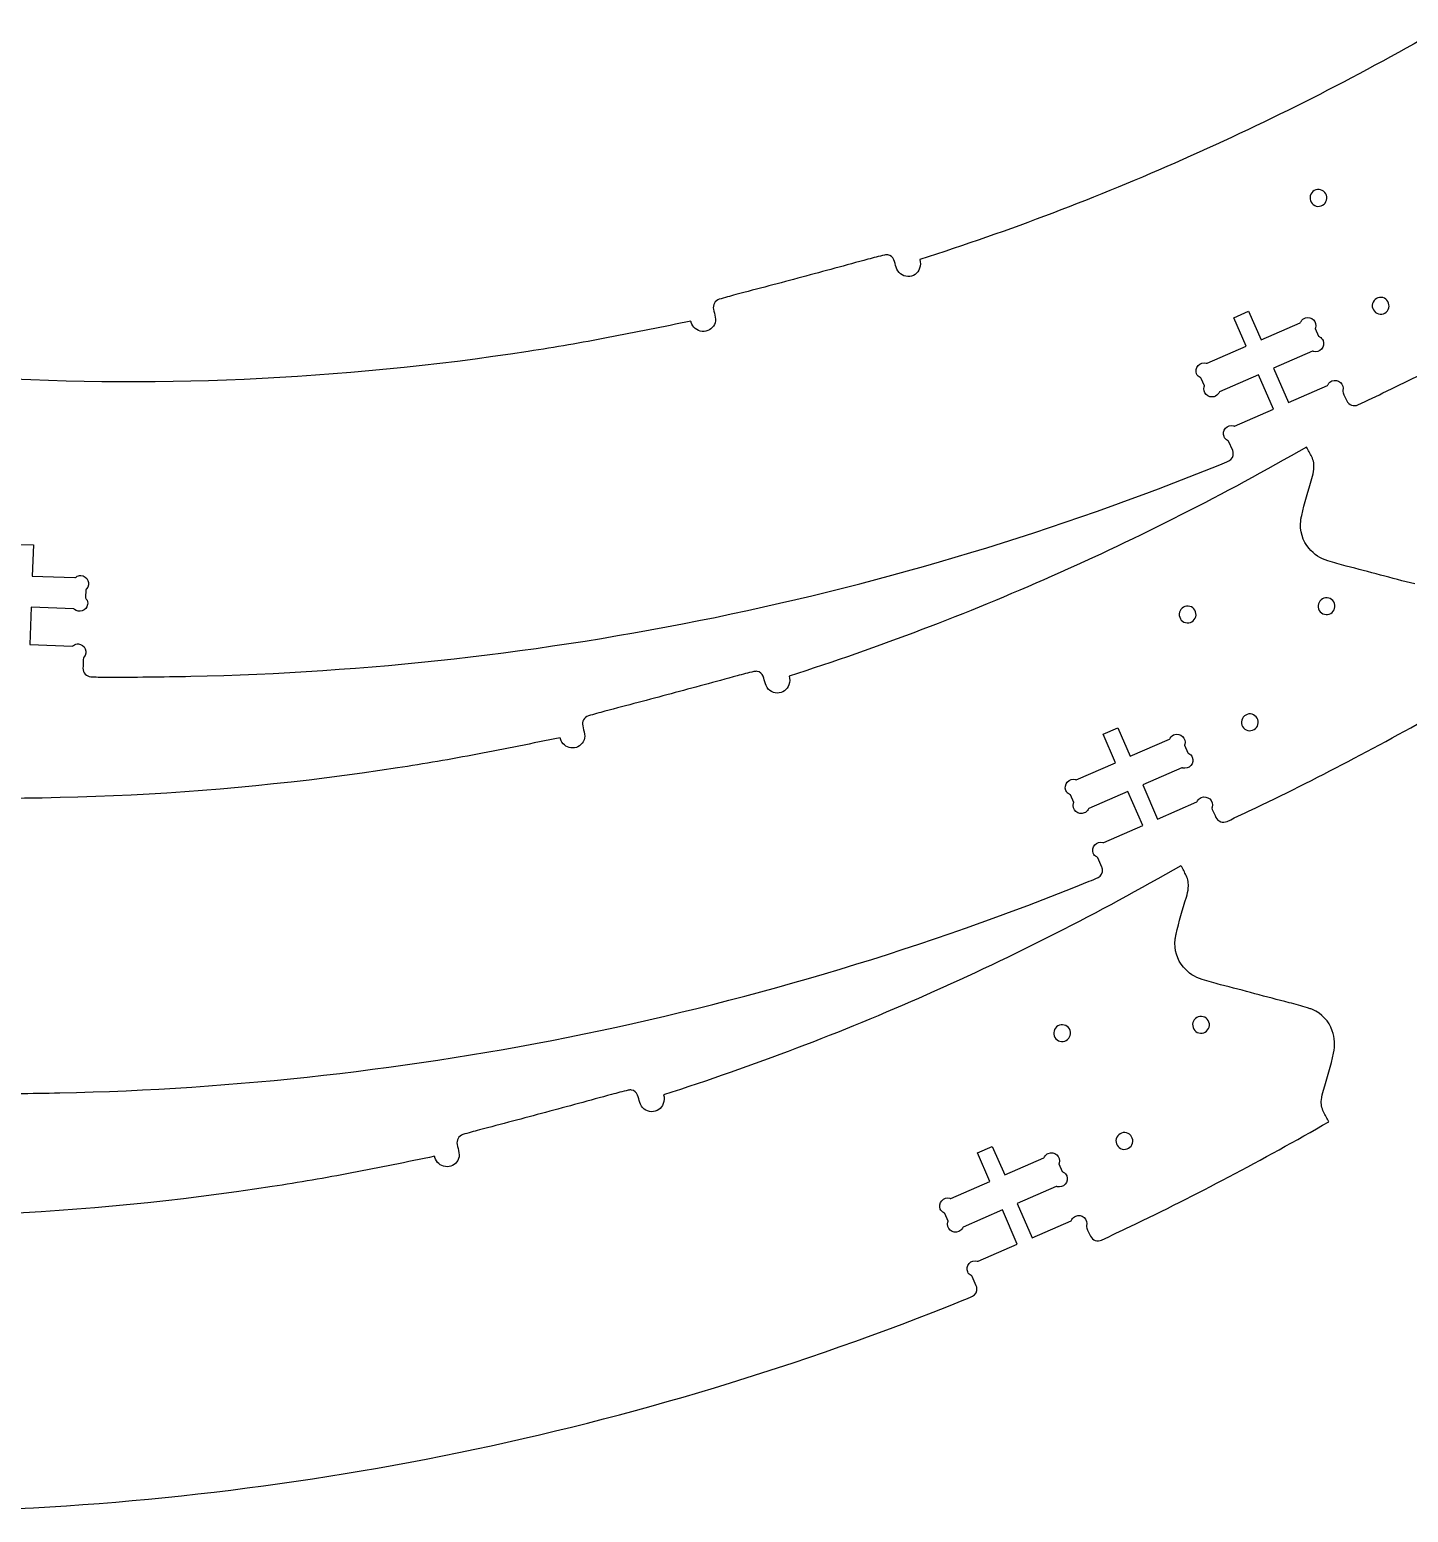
# Model space of a CAD drawing. Extents: x 0.8 to 94.9, y 0.3 to 47.7.
# Drawn here: x 47.86 to 70.02, y 0.3 to 24.11 of the extents above; entities that cross this region are included whole.
import ezdxf

# ---------------------------------------------------------------- set-up
doc = ezdxf.new("R2010")
doc.units = 0
doc.layers.add('THRUCUT_HOLES_SPIRAL_PLUNG', color=150, linetype='CONTINUOUS')
doc.layers.add('THRUCUT_LARGE_PARTS', color=18, linetype='CONTINUOUS')

msp = doc.modelspace()

# ---------------------------------------------------------------- linework, layer by layer
at = {"layer": 'THRUCUT_HOLES_SPIRAL_PLUNG'}
for points in [[(68.458, 21.343, 0.414214), (68.643, 21.294, 0.414214), (68.692, 21.478, 0.414214), (68.508, 21.528, 0.414214)], [(69.458, 19.611, 0.414214), (69.643, 19.562, 0.414214), (69.692, 19.746, 0.414214), (69.508, 19.796, 0.414214)], [(66.356, 14.651, 0.414214), (66.541, 14.602, 0.414214), (66.59, 14.786, 0.414214), (66.406, 14.836, 0.414214)], [(68.588, 14.785, 0.414214), (68.773, 14.736, 0.414214), (68.822, 14.92, 0.414214), (68.638, 14.97, 0.414214)], [(67.356, 12.919, 0.414214), (67.541, 12.87, 0.414214), (67.59, 13.054, 0.414214), (67.406, 13.104, 0.414214)], [(64.339, 7.926, 0.414214), (64.523, 7.876, 0.414214), (64.573, 8.061, 0.414214), (64.388, 8.11, 0.414214)], [(66.571, 8.06, 0.414214), (66.755, 8.01, 0.414214), (66.805, 8.195, 0.414214), (66.62, 8.244, 0.414214)], [(65.339, 6.194, 0.414214), (65.523, 6.144, 0.414214), (65.573, 6.329, 0.414214), (65.388, 6.378, 0.414214)]]:
    msp.add_lwpolyline(points, format="xyb", close=True, dxfattribs=at)
at = {"layer": 'THRUCUT_LARGE_PARTS'}
for points in [[(70.486, 24.101, -0.026361), (66.395, 22.027, -0.026753), (62.17, 20.421, -0.147982), (62.166, 20.28, -0.33216), (61.975, 20.149, -0.160976), (61.858, 20.193, -0.159452), (61.789, 20.298, 0.020527), (61.751, 20.417, 0.275016), (61.655, 20.497, 0.052044), (61.631, 20.498, 0.043513), (61.602, 20.494, 0.009902), (61.335, 20.426, -0.00165), (60.273, 20.138, -0.00165), (59.21, 19.857, 0.009902), (58.945, 19.782, 0.190757), (58.867, 19.72, 0.190762), (58.853, 19.622, -0.003898), (58.882, 19.495, -0.167792), (58.868, 19.379, -0.312229), (58.671, 19.267, -0.310206), (58.495, 19.412, -0.006536), (58.492, 19.422, 0.002179), (58.49, 19.432, -0.004088), (57.161, 19.167, -0.009081), (55.877, 18.945, -0.109283), (37.728, 20.13, -0.109283)], [(47.663, 15.846), (47.923, 15.836), (47.904, 15.337), (48.59, 15.311, 0.08601), (48.608, 15.321, -0.186349), (48.687, 15.345, -0.284949), (48.798, 15.266, -0.285005), (48.777, 15.13, -0.066648), (48.771, 15.126, 0.145329), (48.767, 15.12), (48.762, 14.988, 0.079593), (48.773, 14.967, -0.210465), (48.795, 14.877, -0.269976), (48.709, 14.777, -0.269963), (48.581, 14.802, -0.065724), (48.576, 14.807, 0.145463), (48.571, 14.811), (47.886, 14.837), (47.863, 14.237), (48.549, 14.212, 0.08601), (48.567, 14.222, -0.186349), (48.646, 14.246, -0.284949), (48.757, 14.166, -0.285005), (48.735, 14.031, 0.171732), (48.722, 13.997, 0.008389), (48.72, 13.855, 0.18948), (48.756, 13.762, 0.192815), (48.845, 13.72, 0.014923), (49.08, 13.713, 0.005581), (50.451, 13.727, 0.045401), (58.878, 14.673, 0.04541), (66.993, 17.125, 0.01329), (67.136, 17.187, 0.32188), (67.207, 17.314, 0.03767), (67.204, 17.331, 0.028141), (67.197, 17.352), (67.13, 17.504, 0.08601), (67.114, 17.516, -0.186349), (67.058, 17.576, -0.284949), (67.081, 17.711, -0.285005), (67.212, 17.75, -0.066648), (67.219, 17.748, 0.145329), (67.225, 17.746), (67.854, 18.02), (67.614, 18.57), (66.985, 18.296, 0.079592), (66.972, 18.277, -0.210465), (66.899, 18.218, -0.269976), (66.772, 18.252, -0.269963), (66.739, 18.379, -0.065723), (66.742, 18.385, 0.145462), (66.743, 18.391), (66.69, 18.512, 0.086011), (66.674, 18.524, -0.186349), (66.618, 18.584, -0.284949), (66.641, 18.719, -0.285005), (66.773, 18.758, -0.066648), (66.779, 18.756, 0.14533), (66.785, 18.754), (67.414, 19.029), (67.214, 19.487), (67.453, 19.591), (67.653, 19.132), (68.282, 19.407, 0.079593), (68.295, 19.426, -0.210465), (68.368, 19.485, -0.269976), (68.495, 19.451, -0.269963), (68.528, 19.324, -0.065724), (68.525, 19.318, 0.145463), (68.524, 19.312), (68.577, 19.191, 0.08601), (68.593, 19.179, -0.186349), (68.649, 19.119, -0.284949), (68.626, 18.983, -0.285005), (68.495, 18.944, -0.066648), (68.488, 18.947, 0.145329), (68.482, 18.949), (67.853, 18.674), (68.093, 18.124), (68.721, 18.399, 0.08601), (68.733, 18.415, -0.186349), (68.793, 18.472, -0.284949), (68.929, 18.448, -0.285005), (68.968, 18.317, 0.171843), (68.971, 18.281, 0.008145), (69.03, 18.151, 0.412159), (69.21, 18.087, 0.001604), (69.669, 18.305, 0.009646), (71.253, 19.102, 0.009316)], [(70.122, 15.209, -0.003184), (69.571, 15.353, 0.003184), (69.021, 15.497, -0.01228), (68.726, 15.58, -0.143402), (68.424, 15.779, -0.207262), (68.29, 16.223, -0.01864), (68.294, 16.251, -0.009101), (68.306, 16.307, -0.021153), (68.47, 16.904, 0.052059), (68.502, 17.055, 0.13858), (68.468, 17.251, 0.018814), (68.384, 17.409, -0.026361), (64.293, 15.335, -0.026753), (60.069, 13.729, -0.145489), (60.065, 13.59, -0.326973), (59.879, 13.457, -0.164656), (59.758, 13.499, -0.163077), (59.687, 13.607, 0.020527), (59.65, 13.726, 0.275016), (59.554, 13.805, 0.052044), (59.529, 13.806, 0.043513), (59.5, 13.802, 0.009902), (59.233, 13.734, -0.00165), (58.172, 13.446, -0.00165), (57.108, 13.165, 0.009902), (56.843, 13.09, 0.190757), (56.765, 13.028, 0.190762), (56.751, 12.93, -0.008241), (56.78, 12.799, -0.182659), (56.759, 12.674, -0.30199), (56.562, 12.576, -0.299921), (56.393, 12.72, -0.006536), (56.39, 12.73, 0.002179), (56.388, 12.74, -0.004088), (55.06, 12.475, -0.009081), (53.776, 12.254, -0.109283), (35.627, 13.439, -0.109283)], [(46.978, 7.021, 0.005581), (48.35, 7.035, 0.045401), (56.776, 7.982, 0.04541), (64.891, 10.433, 0.01329), (65.034, 10.495, 0.32188), (65.105, 10.623, 0.03767), (65.102, 10.639, 0.028141), (65.095, 10.66), (65.029, 10.812, 0.08601), (65.012, 10.824, -0.186349), (64.956, 10.884, -0.284949), (64.979, 11.019, -0.285005), (65.111, 11.058, -0.066648), (65.117, 11.056, 0.145329), (65.124, 11.054), (65.753, 11.329), (65.513, 11.878), (64.884, 11.604, 0.086009), (64.872, 11.587, -0.186349), (64.812, 11.531, -0.284949), (64.676, 11.555, -0.285005), (64.637, 11.686, -0.066647), (64.64, 11.692, 0.145328), (64.642, 11.699), (64.589, 11.82, 0.086011), (64.572, 11.832, -0.186349), (64.516, 11.892, -0.284949), (64.539, 12.028, -0.285005), (64.671, 12.067, -0.066648), (64.677, 12.064, 0.14533), (64.684, 12.062), (65.313, 12.337), (65.113, 12.795), (65.351, 12.899), (65.551, 12.441), (66.18, 12.715, 0.079593), (66.194, 12.734, -0.210465), (66.266, 12.793, -0.269976), (66.393, 12.759, -0.269963), (66.426, 12.632, -0.065724), (66.423, 12.626, 0.145463), (66.422, 12.62), (66.475, 12.499, 0.08601), (66.492, 12.487, -0.186349), (66.548, 12.427, -0.284949), (66.524, 12.292, -0.285005), (66.393, 12.253, -0.066648), (66.386, 12.255, 0.145329), (66.38, 12.257), (65.751, 11.982), (65.991, 11.433), (66.62, 11.707, 0.08601), (66.632, 11.724, -0.186349), (66.692, 11.78, -0.284949), (66.827, 11.756, -0.285005), (66.866, 11.625, 0.171843), (66.869, 11.589, 0.008145), (66.928, 11.46, 0.412159), (67.108, 11.396, 0.001604), (67.567, 11.613, 0.009646), (69.151, 12.41, 0.009316), (70.759, 13.296, -0.018804)], [(46.332, 0.309, 0.045401), (54.758, 1.256, 0.04541), (62.874, 3.708, 0.01329), (63.016, 3.77, 0.32188), (63.087, 3.897, 0.03767), (63.084, 3.913, 0.028141), (63.077, 3.934), (63.011, 4.087, 0.08601), (62.994, 4.099, -0.186349), (62.938, 4.158, -0.284949), (62.961, 4.294, -0.285005), (63.093, 4.333, -0.066648), (63.099, 4.33, 0.145329), (63.106, 4.329), (63.735, 4.603), (63.495, 5.153), (62.866, 4.878, 0.086009), (62.854, 4.862, -0.186349), (62.794, 4.806, -0.284949), (62.659, 4.829, -0.285005), (62.62, 4.96, -0.066647), (62.622, 4.967, 0.145328), (62.624, 4.973), (62.571, 5.095, 0.086011), (62.554, 5.107, -0.186349), (62.498, 5.167, -0.284949), (62.522, 5.302, -0.285005), (62.653, 5.341, -0.066648), (62.659, 5.338, 0.14533), (62.666, 5.337), (63.295, 5.611), (63.095, 6.069), (63.333, 6.173), (63.533, 5.715), (64.162, 5.99, 0.08601), (64.174, 6.006, -0.186349), (64.234, 6.062, -0.284949), (64.369, 6.039, -0.285005), (64.409, 5.907, -0.066648), (64.406, 5.901, 0.145329), (64.404, 5.895), (64.457, 5.773, 0.08601), (64.474, 5.761, -0.186349), (64.53, 5.701, -0.284949), (64.507, 5.566, -0.285005), (64.375, 5.527, -0.066648), (64.369, 5.53, 0.145329), (64.362, 5.531), (63.733, 5.257), (63.973, 4.707), (64.602, 4.981, 0.08601), (64.614, 4.998, -0.186349), (64.674, 5.054, -0.284949), (64.809, 5.031, -0.285005), (64.848, 4.899, 0.171843), (64.851, 4.863, 0.008145), (64.911, 4.734, 0.412159), (65.091, 4.67, 0.001604), (65.55, 4.888, 0.009646), (67.134, 5.684, 0.009316), (68.741, 6.571, -0.018804), (68.657, 6.729, -0.13859), (68.623, 6.925, -0.052059), (68.655, 7.076, 0.021153), (68.819, 7.673, 0.143407), (68.798, 8.033, 0.207262), (68.481, 8.372, 0.01864), (68.455, 8.382, 0.009096), (68.4, 8.4, 0.01228), (68.104, 8.483, -0.003184), (67.554, 8.627, 0.003184), (67.003, 8.771, -0.01228), (66.708, 8.854, -0.143402), (66.406, 9.053, -0.207262), (66.272, 9.497, -0.01864), (66.276, 9.525, -0.009101), (66.288, 9.582, -0.021153), (66.452, 10.178, 0.052059), (66.484, 10.329, 0.13858), (66.45, 10.525, 0.018814), (66.366, 10.684, -0.026361), (62.276, 8.609, -0.026753), (58.051, 7.004, -0.147982), (58.046, 6.863, -0.33216), (57.856, 6.731, -0.160976), (57.738, 6.775, -0.159452), (57.669, 6.881, 0.020527), (57.632, 7, 0.275016), (57.536, 7.079, 0.052044), (57.511, 7.081, 0.043513), (57.482, 7.076, 0.009902), (57.216, 7.009, -0.00165), (56.154, 6.72, -0.00165), (55.09, 6.439, 0.009902), (54.825, 6.364, 0.190757), (54.748, 6.303, 0.190762), (54.733, 6.205, -0.008241), (54.762, 6.073, -0.182659), (54.742, 5.948, -0.30199), (54.544, 5.85, -0.299921), (54.375, 5.995, -0.006536), (54.373, 6.005, 0.002179), (54.37, 6.015, -0.004088), (53.042, 5.749, -0.009081), (51.758, 5.528, -0.109283), (33.609, 6.713, -0.109283)]]:
    msp.add_lwpolyline(points, format="xyb", dxfattribs=at)

doc.saveas('drawing.dxf')
